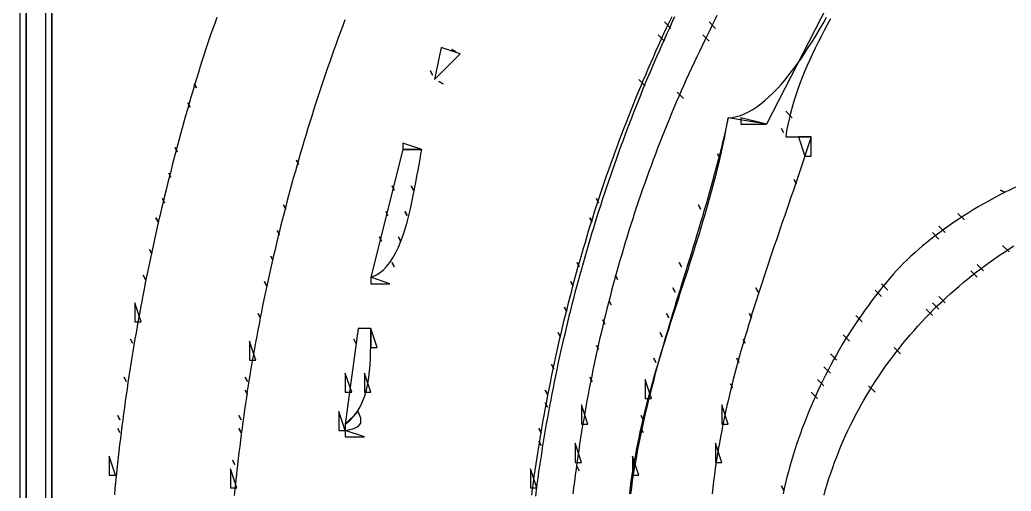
# Model space of a CAD drawing. Extents: x 0 to 1288, y 0 to 860.
# Drawn here: x 0 to 155.3, y 523.5 to 597.3 of the extents above; entities that cross this region are included whole.
import ezdxf

# ---------------------------------------------------------------- set-up
doc = ezdxf.new("R2010")
doc.units = 0
for name, color, linetype in [('C19', 19, 'CONTINUOUS'), ('C250', 250, 'CONTINUOUS'), ('C251', 251, 'CONTINUOUS'), ('C252', 252, 'CONTINUOUS'), ('C253', 253, 'CONTINUOUS'), ('C254', 254, 'CONTINUOUS'), ('C47', 47, 'CONTINUOUS'), ('C7', 7, 'CONTINUOUS')]:
    doc.layers.add(name, color=color, linetype=linetype)

msp = doc.modelspace()

# ---------------------------------------------------------------- linework, layer by layer
at = {"layer": 'C19'}
for points in [[(0, 859), (0, 1), (1, 1), (1, 610), (1, 786), (1, 836), (0, 859)], [(136, 618), (117, 581), (111, 582), (110.7864, 581.0216), (110.5664, 580.0452), (110.3402, 579.0707), (110.1081, 578.098), (109.8704, 577.127), (109.6273, 576.1577), (109.3791, 575.1899), (109.126, 574.2237), (108.8684, 573.2588), (108.6064, 572.2953), (108.3404, 571.3331), (108.0705, 570.372), (107.7972, 569.4121), (107.5205, 568.4531), (107.2409, 567.4952), (106.9585, 566.538), (106.6737, 565.5817), (106.3866, 564.6261), (106.0976, 563.6711), (105.8069, 562.7167), (105.5148, 561.7627), (105.2216, 560.8092), (104.9274, 559.856), (104.6326, 558.903), (104.3375, 557.9501), (104.0422, 556.9974), (103.7472, 556.0447), (103.4525, 555.0919), (103.1586, 554.1389), (102.8656, 553.1857), (102.5738, 552.2323), (102.2835, 551.2784), (101.9949, 550.3241), (101.7084, 549.3692), (101.4242, 548.4137), (101.1425, 547.4575), (100.8635, 546.5005), (100.5877, 545.5427), (100.3152, 544.584), (100.0463, 543.6242), (99.7813, 542.6634), (99.5204, 541.7014), (99.2638, 540.7381), (99.012, 539.7735), (98.765, 538.8075), (98.5232, 537.8401), (98.2869, 536.8711), (98.0563, 535.9004), (97.8316, 534.928), (97.6132, 533.9539), (97.4013, 532.9778), (97.1962, 531.9998), (96.9981, 531.0198), (96.8073, 530.0377), (96.624, 529.0534), (96.4486, 528.0668), (96.2813, 527.0779), (96.1223, 526.0866), (95.9719, 525.0928), (95.8304, 524.0964), (95.698, 523.0973)], [(30.8824, 597.6966), (30.5307, 596.7502), (30.1857, 595.8007), (29.8477, 594.8478), (29.5171, 593.8914), (29.1942, 592.9314), (28.8792, 591.9676), (28.5725, 591), (28.2731, 590.0354), (27.9767, 589.0706), (27.6832, 588.1054), (27.3927, 587.14), (27.1052, 586.1744), (26.8206, 585.2084), (26.539, 584.2422), (26.2603, 583.2757), (25.9845, 582.309), (25.7118, 581.3419), (25.4419, 580.3746), (25.1751, 579.4071), (24.9112, 578.4393), (24.6503, 577.4712), (24.3923, 576.5029), (24.1374, 575.5343), (23.8853, 574.5655), (23.6363, 573.5964), (23.3902, 572.6271), (23.1471, 571.6576), (22.907, 570.6878), (22.6699, 569.7177), (22.4357, 568.7474), (22.2045, 567.7769), (21.9763, 566.8062), (21.7511, 565.8352), (21.5288, 564.864), (21.3096, 563.8926), (21.0933, 562.921), (20.8801, 561.9491), (20.6698, 560.977), (20.4625, 560.0047), (20.2582, 559.0322), (20.0569, 558.0595), (19.8586, 557.0865), (19.6633, 556.1134), (19.471, 555.1401), (19.2817, 554.1665), (19.0954, 553.1928), (18.9121, 552.2188), (18.7319, 551.2447), (18.5546, 550.2704), (18.3803, 549.2958), (18.2091, 548.3211), (18.0408, 547.3462), (17.8756, 546.3712), (17.7134, 545.3959), (17.5542, 544.4205), (17.398, 543.4448), (17.2449, 542.469), (17.0947, 541.4931), (16.9476, 540.5169), (16.8035, 539.5406), (16.6625, 538.5642), (16.5245, 537.5875), (16.3895, 536.6107), (16.2575, 535.6338), (16.1285, 534.6567), (16.0026, 533.6794), (15.8798, 532.702), (15.7599, 531.7244), (15.6432, 530.7467), (15.5294, 529.7688), (15.4187, 528.7908), (15.311, 527.8127), (15.2064, 526.8344), (15.1048, 525.856), (15.0063, 524.8775), (14.9108, 523.8988), (14.8184, 522.92)], [(102.5849, 597.7809), (102.1808, 596.9112), (101.7799, 596.04), (101.3824, 595.1674), (100.9882, 594.2933), (100.5973, 593.4178), (100.2098, 592.5408), (99.8256, 591.6625), (99.4447, 590.7827), (99.0671, 589.9016), (98.6929, 589.0191), (98.322, 588.1352), (97.9545, 587.25), (97.5904, 586.3635), (97.2296, 585.4757), (96.8721, 584.5865), (96.518, 583.696), (96.1673, 582.8043), (95.82, 581.9113), (95.476, 581.0171), (95.1354, 580.1216), (94.7982, 579.2249), (94.4644, 578.327), (94.134, 577.4278), (93.807, 576.5275), (93.4833, 575.626), (93.1631, 574.7234), (92.8463, 573.8196), (92.5328, 572.9146), (92.2228, 572.0086), (91.9162, 571.1014), (91.6131, 570.1931), (91.3133, 569.2838), (91.017, 568.3734), (90.7241, 567.4619), (90.4347, 566.5493), (90.1487, 565.6358), (89.8661, 564.7212), (89.587, 563.8056), (89.3113, 562.889), (89.0391, 561.9715), (88.7703, 561.0529), (88.505, 560.1335), (88.2432, 559.213), (87.9849, 558.2917), (87.73, 557.3694), (87.4786, 556.4462), (87.2306, 555.5222), (86.9862, 554.5972), (86.7452, 553.6714), (86.5077, 552.7448), (86.2738, 551.8173), (86.0433, 550.8889), (85.8163, 549.9598), (85.5928, 549.0299), (85.3729, 548.0992), (85.1564, 547.1677), (84.9435, 546.2354), (84.7341, 545.3024), (84.5282, 544.3687), (84.3259, 543.4342), (84.1271, 542.4991), (83.9318, 541.5632), (83.74, 540.6266), (83.5518, 539.6894), (83.3672, 538.7516), (83.1861, 537.813), (83.0086, 536.8739), (82.8346, 535.9341), (82.6641, 534.9938), (82.4973, 534.0528), (82.334, 533.1113), (82.1743, 532.1692), (82.0182, 531.2265), (81.8656, 530.2833), (81.7166, 529.3396), (81.5713, 528.3953), (81.4295, 527.4506), (81.2913, 526.5054), (81.1567, 525.5597), (81.0257, 524.6135), (80.8983, 523.6669), (80.7745, 522.7198)], [(126, 543), (127, 542), (126, 543)], [(109, 531), (109, 528), (110, 528), (109, 531)]]:
    msp.add_lwpolyline(points, dxfattribs=at)
at = {"layer": 'C250'}
for points in [[(1, 859), (1, 2), (1287, 2), (1287, 859), (1, 859)], [(27.333334, 587.333313), (27.666666, 586.666687), (27.333334, 587.333313)], [(60, 577), (55, 557), (55.68, 557.2636), (56.316, 557.6378), (56.9099, 558.1143), (57.4636, 558.6847), (57.9789, 559.3408), (58.4578, 560.0742), (58.9022, 560.8765), (59.3138, 561.7395), (59.6947, 562.6548), (60.0467, 563.6141), (60.3717, 564.609), (60.6716, 565.6313), (60.9483, 566.6726), (61.2036, 567.7246), (61.4395, 568.7789), (61.6579, 569.8273), (61.8606, 570.8613), (62.0495, 571.8728), (62.2266, 572.8533), (62.3937, 573.7945), (62.5527, 574.6881), (62.7054, 575.5257), (62.8539, 576.2991), (63, 577), (60, 577)], [(61.333332, 571.333313), (61.666668, 570.666687), (61.333332, 571.333313)], [(156.0314, 571.1239), (155.1669, 570.7078), (154.3107, 570.2821), (153.4631, 569.8472), (152.6247, 569.4034), (151.796, 568.9512), (150.9773, 568.4907), (150.1691, 568.0225), (149.3719, 567.5467), (148.5861, 567.0639), (147.8123, 566.5742), (147.0508, 566.0781), (146.3021, 565.576), (145.5667, 565.0681), (144.845, 564.5547), (144.1375, 564.0364), (143.4446, 563.5133), (142.7669, 562.9859), (142.1047, 562.4545), (141.4585, 561.9194), (140.8288, 561.381), (140.216, 560.8397), (139.6206, 560.2957), (139.043, 559.7494), (138.4838, 559.2012), (137.9433, 558.6514), (137.422, 558.1004), (136.9204, 557.5485), (136.439, 556.9961), (135.833, 556.2768), (135.2371, 555.5519), (134.6512, 554.8215), (134.0753, 554.0857), (133.5094, 553.3446), (132.9536, 552.5982), (132.4078, 551.8468), (131.8719, 551.0903), (131.3461, 550.3288), (130.8303, 549.5626), (130.3245, 548.7916), (129.8286, 548.0159), (129.3428, 547.2357), (128.8669, 546.451), (128.4011, 545.662), (127.9452, 544.8687), (127.4992, 544.0713), (127.0633, 543.2697), (126.6373, 542.4643), (126.2213, 541.6549), (125.8152, 540.8417), (125.4191, 540.0249), (125.033, 539.2045), (124.6568, 538.3806), (124.2905, 537.5532), (123.9342, 536.7226), (123.5879, 535.8888), (123.2514, 535.0519), (122.9249, 534.2119), (122.6084, 533.3691), (122.3017, 532.5234), (122.005, 531.675), (121.7182, 530.824), (121.4413, 529.9704), (121.1743, 529.1144), (120.9172, 528.2561), (120.6701, 527.3955), (120.4328, 526.5328), (120.2054, 525.668), (119.9879, 524.8013), (119.7803, 523.9327), (119.5826, 523.0623)], [(22.333334, 569.333313), (22.666666, 568.666687), (22.333334, 569.333313)], [(90.333336, 569.333313), (90.666664, 568.666687), (90.333336, 569.333313)], [(41.333332, 568.333313), (41.666668, 567.666687), (41.333332, 568.333313)], [(60.333332, 567.333313), (60.666668, 566.666687), (60.333332, 567.333313)], [(126.0084, 522.8781), (126.2544, 523.7502), (126.513, 524.6176), (126.7841, 525.4802), (127.0676, 526.3379), (127.3633, 527.1907), (127.6711, 528.0383), (127.9909, 528.8808), (128.3226, 529.718), (128.666, 530.5499), (129.0211, 531.3763), (129.3876, 532.1972), (129.7655, 533.0125), (130.1547, 533.822), (130.555, 534.6258), (130.9663, 535.4236), (131.3885, 536.2155), (131.8214, 537.0013), (132.2649, 537.7808), (132.719, 538.5542), (133.1834, 539.3211), (133.6581, 540.0817), (134.1429, 540.8356), (134.6377, 541.583), (135.1424, 542.3236), (135.6569, 543.0574), (136.181, 543.7843), (136.7146, 544.5042), (137.2576, 545.217), (137.8098, 545.9227), (138.3712, 546.621), (138.9416, 547.312), (139.5209, 547.9955), (140.1089, 548.6715), (140.7056, 549.3399), (141.3108, 550.0005), (141.9244, 550.6533), (142.5463, 551.2982), (143.1763, 551.935), (143.8144, 552.5638), (144.4603, 553.1844), (145.114, 553.7967), (145.7753, 554.4007), (146.4442, 554.9961), (147.1205, 555.583), (147.804, 556.1613), (148.4947, 556.7309), (149.1924, 557.2916), (149.8971, 557.8434), (150.6085, 558.3861), (151.3265, 558.9198), (152.0511, 559.4443), (152.7821, 559.9595), (153.5193, 560.4653), (154.2628, 560.9616), (155.0122, 561.4484), (155.7676, 561.9256)], [(58.333332, 559.333313), (58.666668, 558.666687), (58.333332, 559.333313)], [(87.333336, 559.333313), (87.666664, 558.666687), (87.333336, 559.333313)], [(103.333336, 559.333313), (103.666664, 558.666687), (103.333336, 559.333313)], [(37.333332, 551.333313), (37.666668, 550.666687), (37.333332, 551.333313)], [(53, 549), (51, 534), (51.712, 534.5765), (52.3338, 535.2293), (52.8714, 535.9508), (53.3309, 536.7333), (53.7186, 537.5692), (54.0406, 538.451), (54.303, 539.371), (54.5119, 540.3216), (54.6735, 541.2952), (54.7939, 542.2843), (54.8793, 543.2811), (54.9358, 544.2781), (54.9695, 545.2677), (54.9867, 546.2423), (54.9934, 547.1943), (54.9958, 548.116), (55, 549), (53, 549)], [(90.333336, 546.333313), (90.666664, 545.666687), (90.333336, 546.333313)], [(15.333333, 535.333313), (15.666667, 534.666687), (15.333333, 535.333313)], [(51, 533), (51, 532), (54, 532), (51, 533)], [(81.333336, 533.333313), (81.666664, 532.666687), (81.333336, 533.333313)], [(14, 529), (14, 526), (15, 526), (14, 529)]]:
    msp.add_lwpolyline(points, dxfattribs=at)
at = {"layer": 'C251'}
for points in [[(101, 597), (102, 596), (101, 597)], [(108, 597), (109, 596), (108, 597)], [(100, 595), (101, 594), (100, 595)], [(119.333336, 580.333313), (119.666664, 579.666687), (119.333336, 580.333313)], [(121.333336, 572.333313), (121.666664, 571.666687), (121.333336, 572.333313)], [(106.333336, 568.333313), (106.666664, 567.666687), (106.333336, 568.333313)], [(21.333334, 566.333313), (21.666666, 565.666687), (21.333334, 566.333313)], [(89.333336, 566.333313), (89.666664, 565.666687), (89.333336, 566.333313)], [(59.333332, 563.333313), (59.666668, 562.666687), (59.333332, 563.333313)], [(20.333334, 561.333313), (20.666666, 560.666687), (20.333334, 561.333313)], [(154, 562), (155, 561), (154, 562)], [(38.333332, 556.333313), (38.666668, 555.666687), (38.333332, 556.333313)], [(55, 557), (55, 556), (58, 556), (55, 557)], [(115.333336, 555.333313), (115.666664, 554.666687), (115.333336, 555.333313)], [(135, 556), (136, 555), (135, 556)], [(18, 553), (18, 550), (19, 550), (18, 553)], [(92.333336, 553.333313), (92.666664, 552.666687), (92.333336, 553.333313)], [(143, 553), (144, 552), (143, 553)], [(85.333336, 552.333313), (85.666664, 551.666687), (85.333336, 552.333313)], [(91.333336, 550.333313), (91.666664, 549.666687), (91.333336, 550.333313)], [(114.333336, 551.333313), (114.666664, 550.666687), (114.333336, 551.333313)], [(55, 549), (55, 546), (56, 546), (55, 549)], [(84.333336, 548.333313), (84.666664, 547.666687), (84.333336, 548.333313)], [(100.333336, 548.333313), (100.666664, 547.666687), (100.333336, 548.333313)], [(36, 547), (36, 544), (37, 544), (36, 547)], [(113.333336, 547.333313), (113.666664, 546.666687), (113.333336, 547.333313)], [(16.333334, 541.333313), (16.666666, 540.666687), (16.333334, 541.333313)], [(51, 542), (51, 539), (52, 539), (51, 542)], [(111.333336, 540.333313), (111.666664, 539.666687), (111.333336, 540.333313)], [(82.333336, 537.333313), (82.666664, 536.666687), (82.333336, 537.333313)], [(88, 537), (88, 534), (89, 534), (88, 537)], [(110, 537), (110, 534), (111, 534), (110, 537)], [(97.333336, 535.333313), (97.666664, 534.666687), (97.333336, 535.333313)], [(97.333336, 533.333313), (97.666664, 532.666687), (97.333336, 533.333313)], [(81.333336, 531.333313), (81.666664, 530.666687), (81.333336, 531.333313)], [(87, 531), (87, 528), (88, 528), (87, 531)], [(80, 527), (80, 524), (81, 524), (80, 527)], [(87.333336, 527.333313), (87.666664, 526.666687), (87.333336, 527.333313)]]:
    msp.add_lwpolyline(points, dxfattribs=at)
at = {"layer": 'C252'}
for points in [[(107, 595), (108, 594), (107, 595)], [(67.666664, 592.666687), (68.333336, 592.333313), (67.666664, 592.666687)], [(64.333336, 589.333313), (64.666664, 588.666687), (64.333336, 589.333313)], [(65.666664, 587.666687), (66.333336, 587.333313), (65.666664, 587.666687)], [(97, 588), (98, 587), (97, 588)], [(120, 583), (121, 582), (120, 583)], [(122, 579), (123, 576), (124, 576), (124, 579), (122, 579)], [(24.333334, 577.333313), (24.666666, 576.666687), (24.333334, 577.333313)], [(58.333332, 571.333313), (58.666668, 570.666687), (58.333332, 571.333313)], [(153.666672, 570.666687), (154.333328, 570.333313), (153.666672, 570.666687)], [(57.333332, 567.333313), (57.666668, 566.666687), (57.333332, 567.333313)], [(40.333332, 564.333313), (40.666668, 563.666687), (40.333332, 564.333313)], [(143, 564), (144, 563), (143, 564)], [(149, 558), (150, 557), (149, 558)], [(93.333336, 557.333313), (93.666664, 556.666687), (93.333336, 557.333313)], [(142, 552), (143, 551), (142, 552)], [(131, 551), (132, 550), (131, 551)], [(17.333334, 547.333313), (17.666666, 546.666687), (17.333334, 547.333313)], [(129, 548), (130, 547), (129, 548)], [(99.333336, 544.333313), (99.666664, 543.666687), (99.333336, 544.333313)], [(112.333336, 544.333313), (112.666664, 543.666687), (112.333336, 544.333313)], [(127, 545), (128, 544), (127, 545)], [(35.333332, 541.333313), (35.666668, 540.666687), (35.333332, 541.333313)], [(54, 542), (54, 539), (55, 539), (54, 542)], [(89.333336, 541.333313), (89.666664, 540.666687), (89.333336, 541.333313)], [(98, 541), (98, 538), (99, 538), (98, 541)], [(35.333332, 539.333313), (35.666668, 538.666687), (35.333332, 539.333313)], [(82.333336, 539.333313), (82.666664, 538.666687), (82.333336, 539.333313)], [(53, 536), (51, 534), (51, 533), (52.1796, 533.2882), (52.9982, 533.6441), (53.427, 534.1559), (53.4372, 534.9117), (53, 536)], [(15.333333, 533.333313), (15.666667, 532.666687), (15.333333, 533.333313)], [(33.333332, 528.333313), (33.666668, 527.666687), (33.333332, 528.333313)], [(96, 529), (96, 526), (97, 526), (96, 529)], [(33, 527), (33, 524), (34, 524), (33, 527)], [(119.333336, 524.333313), (119.666664, 523.666687), (119.333336, 524.333313)]]:
    msp.add_lwpolyline(points, dxfattribs=at)
at = {"layer": 'C253'}
for points in [[(66, 593), (65, 588), (69, 592), (66, 593)], [(103, 586), (104, 585), (103, 586)], [(26.333334, 584.333313), (26.666666, 583.666687), (26.333334, 584.333313)], [(113, 582), (113, 581), (117, 581), (113, 582)], [(109.333336, 576.333313), (109.666664, 575.666687), (109.333336, 576.333313)], [(43.333332, 575.333313), (43.666668, 574.666687), (43.333332, 575.333313)], [(23.333334, 573.333313), (23.666666, 572.666687), (23.333334, 573.333313)], [(147, 567), (148, 566), (147, 567)], [(144, 565), (145, 564), (144, 565)], [(56.333332, 563.333313), (56.666668, 562.666687), (56.333332, 563.333313)], [(39.333332, 560.333313), (39.666668, 559.666687), (39.333332, 560.333313)], [(150, 559), (151, 558), (150, 559)], [(19.333334, 557.333313), (19.666666, 556.666687), (19.333334, 557.333313)], [(86.333336, 556.333313), (86.666664, 555.666687), (86.333336, 556.333313)], [(102.333336, 555.333313), (102.666664, 554.666687), (102.333336, 555.333313)], [(134, 555), (135, 554), (134, 555)], [(144, 554), (145, 553), (144, 554)], [(101.333336, 551.333313), (101.666664, 550.666687), (101.333336, 551.333313)], [(52.333332, 547.333313), (52.666668, 546.666687), (52.333332, 547.333313)], [(137, 546), (138, 545), (137, 546)], [(83.333336, 543.333313), (83.666664, 542.666687), (83.333336, 543.333313)], [(125, 541), (126, 540), (125, 541)], [(133, 540), (134, 539), (133, 540)], [(34.333332, 535.333313), (34.666668, 534.666687), (34.333332, 535.333313)], [(34.333332, 533.333313), (34.666668, 532.666687), (34.333332, 533.333313)]]:
    msp.add_lwpolyline(points, dxfattribs=at)
at = {"layer": 'C254'}
for points in [[(5, 855), (5, 6), (1283, 6), (1283, 855), (5, 855)], [(60, 578), (60, 577), (63, 577), (60, 578)], [(124, 539), (125, 538), (124, 539)]]:
    msp.add_lwpolyline(points, dxfattribs=at)
at = {"layer": 'C47'}
msp.add_lwpolyline([(50, 536), (50, 533), (51, 533), (50, 536)], dxfattribs=at)
at = {"layer": 'C7'}
for points in [[(4, 855), (4, 5), (1284, 5), (1284, 6), (5, 6), (5, 608), (5, 782), (5, 832), (4, 855)], [(50.9366, 597.3413), (50.5863, 596.407), (50.2395, 595.4715), (49.8959, 594.5347), (49.5557, 593.5967), (49.2189, 592.6575), (48.8854, 591.7171), (48.5552, 590.7756), (48.2284, 589.8328), (47.9048, 588.889), (47.5846, 587.944), (47.2676, 586.9979), (46.9539, 586.0506), (46.6435, 585.1024), (46.3364, 584.153), (46.0325, 583.2026), (45.7319, 582.2512), (45.4345, 581.2987), (45.1404, 580.3453), (44.8494, 579.3909), (44.5617, 578.4355), (44.2772, 577.4792), (43.9959, 576.5219), (43.7178, 575.5637), (43.4428, 574.6046), (43.171, 573.6447), (42.9024, 572.6838), (42.6369, 571.7221), (42.3746, 570.7596), (42.1154, 569.7963), (41.8594, 568.8321), (41.6064, 567.8672), (41.3566, 566.9015), (41.1099, 565.9351), (40.8662, 564.9679), (40.6257, 564), (40.392, 563.0465), (40.1618, 562.0928), (39.935, 561.1389), (39.7115, 560.1846), (39.4914, 559.2301), (39.2747, 558.2754), (39.0614, 557.3204), (38.8515, 556.3652), (38.6449, 555.4097), (38.4417, 554.454), (38.2418, 553.4981), (38.0453, 552.542), (37.8522, 551.5857), (37.6625, 550.6293), (37.4761, 549.6726), (37.293, 548.7157), (37.1133, 547.7587), (36.9369, 546.8015), (36.7639, 545.8442), (36.5942, 544.8867), (36.4279, 543.929), (36.2649, 542.9712), (36.1052, 542.0133), (35.9489, 541.0553), (35.7959, 540.0972), (35.6462, 539.1389), (35.4998, 538.1806), (35.3568, 537.2221), (35.2171, 536.2636), (35.0806, 535.305), (34.9475, 534.3463), (34.8177, 533.3876), (34.6912, 532.4288), (34.568, 531.4699), (34.4482, 530.511), (34.3316, 529.5521), (34.2183, 528.5931), (34.1082, 527.6341), (34.0015, 526.6752), (33.8981, 525.7162), (33.7979, 524.7572), (33.7011, 523.7982), (33.6075, 522.8392)], [(80.2039, 522.872), (80.3358, 523.8564), (80.4711, 524.84), (80.6101, 525.8227), (80.7525, 526.8046), (80.8986, 527.7857), (81.0483, 528.7659), (81.2015, 529.7453), (81.3584, 530.7239), (81.5189, 531.7016), (81.6829, 532.6784), (81.8506, 533.6544), (82.022, 534.6296), (82.197, 535.6039), (82.3756, 536.5774), (82.5579, 537.55), (82.7439, 538.5217), (82.9335, 539.4926), (83.1269, 540.4627), (83.3239, 541.4318), (83.5246, 542.4001), (83.729, 543.3675), (83.9372, 544.3341), (84.1491, 545.2997), (84.3647, 546.2645), (84.584, 547.2285), (84.8071, 548.1915), (85.034, 549.1537), (85.2646, 550.1149), (85.499, 551.0753), (85.7372, 552.0348), (85.9792, 552.9934), (86.225, 553.9511), (86.4746, 554.9079), (86.728, 555.8638), (86.9852, 556.8188), (87.2463, 557.7729), (87.5112, 558.7261), (87.7799, 559.6784), (88.0525, 560.6298), (88.329, 561.5803), (88.6093, 562.5298), (88.8936, 563.4785), (89.1817, 564.4262), (89.4737, 565.373), (89.7696, 566.3189), (90.0695, 567.2638), (90.3732, 568.2078), (90.6809, 569.1509), (90.9926, 570.0931), (91.3081, 571.0343), (91.6277, 571.9746), (91.9512, 572.9139), (92.2787, 573.8523), (92.6101, 574.7898), (92.9456, 575.7263), (93.285, 576.6619), (93.6284, 577.5965), (93.9759, 578.5302), (94.3274, 579.4629), (94.6829, 580.3946), (95.0425, 581.3254), (95.4061, 582.2552), (95.7737, 583.1841), (96.1454, 584.112), (96.5212, 585.0389), (96.9011, 585.9649), (97.2851, 586.8899), (97.6731, 587.8139), (98.0653, 588.737), (98.4615, 589.659), (98.8619, 590.5801), (99.2665, 591.5002), (99.6751, 592.4193), (100.0879, 593.3374), (100.5049, 594.2545), (100.926, 595.1707), (101.3513, 596.0858), (101.7808, 597), (102.2038, 597.8806)], [(109.2161, 598.0062), (108.8459, 597.2339), (108.4787, 596.4749), (108.1145, 595.73), (107.753, 595), (107.3224, 594.1313), (106.896, 593.2604), (106.4738, 592.3872), (106.0558, 591.5118), (105.6419, 590.6342), (105.2321, 589.7544), (104.8265, 588.8724), (104.4251, 587.9882), (104.0278, 587.1019), (103.6347, 586.2135), (103.2457, 585.3231), (102.8609, 584.4305), (102.4802, 583.536), (102.1036, 582.6394), (101.7312, 581.7408), (101.3629, 580.8403), (100.9988, 579.9378), (100.6388, 579.0333), (100.2829, 578.127), (99.9312, 577.2188), (99.5836, 576.3087), (99.2401, 575.3968), (98.9007, 574.4831), (98.5655, 573.5676), (98.2343, 572.6503), (97.9073, 571.7313), (97.5845, 570.8105), (97.2657, 569.888), (96.951, 568.9639), (96.6405, 568.0381), (96.3341, 567.1107), (96.0317, 566.1816), (95.7335, 565.251), (95.4394, 564.3188), (95.1494, 563.385), (94.8635, 562.4497), (94.5817, 561.5129), (94.304, 560.5747), (94.0303, 559.635), (93.7608, 558.6938), (93.4954, 557.7512), (93.234, 556.8073), (92.9768, 555.862), (92.7236, 554.9153), (92.4745, 553.9673), (92.2295, 553.018), (91.9886, 552.0675), (91.7518, 551.1156), (91.519, 550.1626), (91.2903, 549.2083), (91.0657, 548.2529), (90.8451, 547.2963), (90.6287, 546.3385), (90.4163, 545.3796), (90.2079, 544.4196), (90.0036, 543.4586), (89.8034, 542.4965), (89.6073, 541.5333), (89.4152, 540.5692), (89.2271, 539.604), (89.0431, 538.6379), (88.8632, 537.6709), (88.6873, 536.7029), (88.5155, 535.7341), (88.3477, 534.7643), (88.1839, 533.7937), (88.0242, 532.8223), (87.8686, 531.8501), (87.717, 530.8771), (87.5694, 529.9033), (87.4258, 528.9288), (87.2863, 527.9536), (87.1508, 526.9776), (87.0194, 526.001), (86.892, 525.0238), (86.7686, 524.0459), (86.6492, 523.0674)], [(95.5579, 523.0682), (95.6801, 524.0571), (95.8131, 525.0427), (95.9566, 526.025), (96.1102, 527.0042), (96.2737, 527.9803), (96.4466, 528.9535), (96.6287, 529.9239), (96.8197, 530.8915), (97.0191, 531.8565), (97.2266, 532.819), (97.442, 533.7791), (97.6649, 534.7369), (97.8949, 535.6925), (98.1317, 536.646), (98.3751, 537.5975), (98.6246, 538.5472), (98.8799, 539.495), (99.1407, 540.4411), (99.4067, 541.3857), (99.6775, 542.3289), (99.9528, 543.2706), (100.2322, 544.2111), (100.5155, 545.1504), (100.8023, 546.0887), (101.0922, 547.0261), (101.385, 547.9626), (101.6802, 548.8984), (101.9777, 549.8335), (102.2769, 550.7681), (102.5776, 551.7023), (102.8796, 552.6362), (103.1823, 553.5698), (103.4855, 554.5034), (103.7889, 555.4369), (104.0922, 556.3706), (104.3949, 557.3045), (104.6968, 558.2386), (104.9976, 559.1732), (105.2968, 560.1083), (105.5942, 561.044), (105.8894, 561.9805), (106.1822, 562.9178), (106.4721, 563.856), (106.7589, 564.7953), (107.0421, 565.7357), (107.3215, 566.6774), (107.5968, 567.6204), (107.8676, 568.5649), (108.1335, 569.511), (108.3943, 570.4587), (108.6496, 571.4082), (108.899, 572.3596), (109.1423, 573.313), (109.3791, 574.2685), (109.6091, 575.2261), (109.832, 576.1861), (110.0473, 577.1484), (110.2548, 578.1133), (110.4542, 579.0808), (110.645, 580.051), (110.8271, 581.024), (111, 582), (111.6349, 582.055), (112.2718, 582.1764), (112.91, 582.3618), (113.5491, 582.6088), (114.1888, 582.9149), (114.8285, 583.2778), (115.4679, 583.6951), (116.1064, 584.1643), (116.7438, 584.6831), (117.3795, 585.2491), (118.0131, 585.8599), (118.6441, 586.513), (119.2722, 587.2061), (119.8969, 587.9367), (120.5177, 588.7026), (121.1343, 589.5012), (121.7461, 590.3302), (122.3528, 591.1871), (122.954, 592.0697), (123.5491, 592.9754), (124.1377, 593.9018), (124.7194, 594.8467), (125.2939, 595.8075), (125.8605, 596.7819), (126.419, 597.7675)], [(127.0101, 597.4658), (126.51, 596.5632), (126.0207, 595.6571), (125.5428, 594.7478), (125.0773, 593.8354), (124.625, 592.9202), (124.1868, 592.0023), (123.7635, 591.0821), (123.3559, 590.1597), (122.9649, 589.2353), (122.5913, 588.3092), (122.236, 587.3815), (121.8998, 586.4526), (121.5835, 585.5225), (121.2881, 584.5916), (121.0144, 583.66), (120.7631, 582.728), (120.5352, 581.7958), (120.3315, 580.8636), (120.1528, 579.9315), (120, 579), (124, 579), (123.6927, 578.0534), (123.3825, 577.1067), (123.0698, 576.1601), (122.7548, 575.2133), (122.4375, 574.2664), (122.1184, 573.3193), (121.7976, 572.3721), (121.4753, 571.4246), (121.1518, 570.4769), (120.8273, 569.5289), (120.5019, 568.5806), (120.1761, 567.6319), (119.8499, 566.6829), (119.5235, 565.7334), (119.1973, 564.7835), (118.8715, 563.8331), (118.5462, 562.8823), (118.2217, 561.9309), (117.8982, 560.9789), (117.576, 560.0263), (117.2553, 559.0731), (116.9362, 558.1192), (116.6191, 557.1647), (116.3041, 556.2094), (115.9915, 555.2534), (115.6815, 554.2965), (115.3743, 553.3389), (115.0702, 552.3804), (114.7694, 551.421), (114.4721, 550.4607), (114.1785, 549.4995), (113.8888, 548.5373), (113.6034, 547.5741), (113.3223, 546.6098), (113.0459, 545.6445), (112.7744, 544.678), (112.5079, 543.7105), (112.2468, 542.7418), (111.9912, 541.7718), (111.7413, 540.8007), (111.4975, 539.8282), (111.2598, 538.8545), (111.0286, 537.8795), (110.8041, 536.9031), (110.5865, 535.9253), (110.376, 534.9462), (110.1728, 533.9655), (109.9772, 532.9834), (109.7894, 531.9998), (109.6096, 531.0146), (109.4381, 530.0278), (109.2751, 529.0395), (109.1207, 528.0495), (108.9753, 527.0578), (108.839, 526.0645), (108.7121, 525.0694), (108.5948, 524.0725), (108.4874, 523.0738)]]:
    msp.add_lwpolyline(points, dxfattribs=at)

doc.saveas('drawing.dxf')
